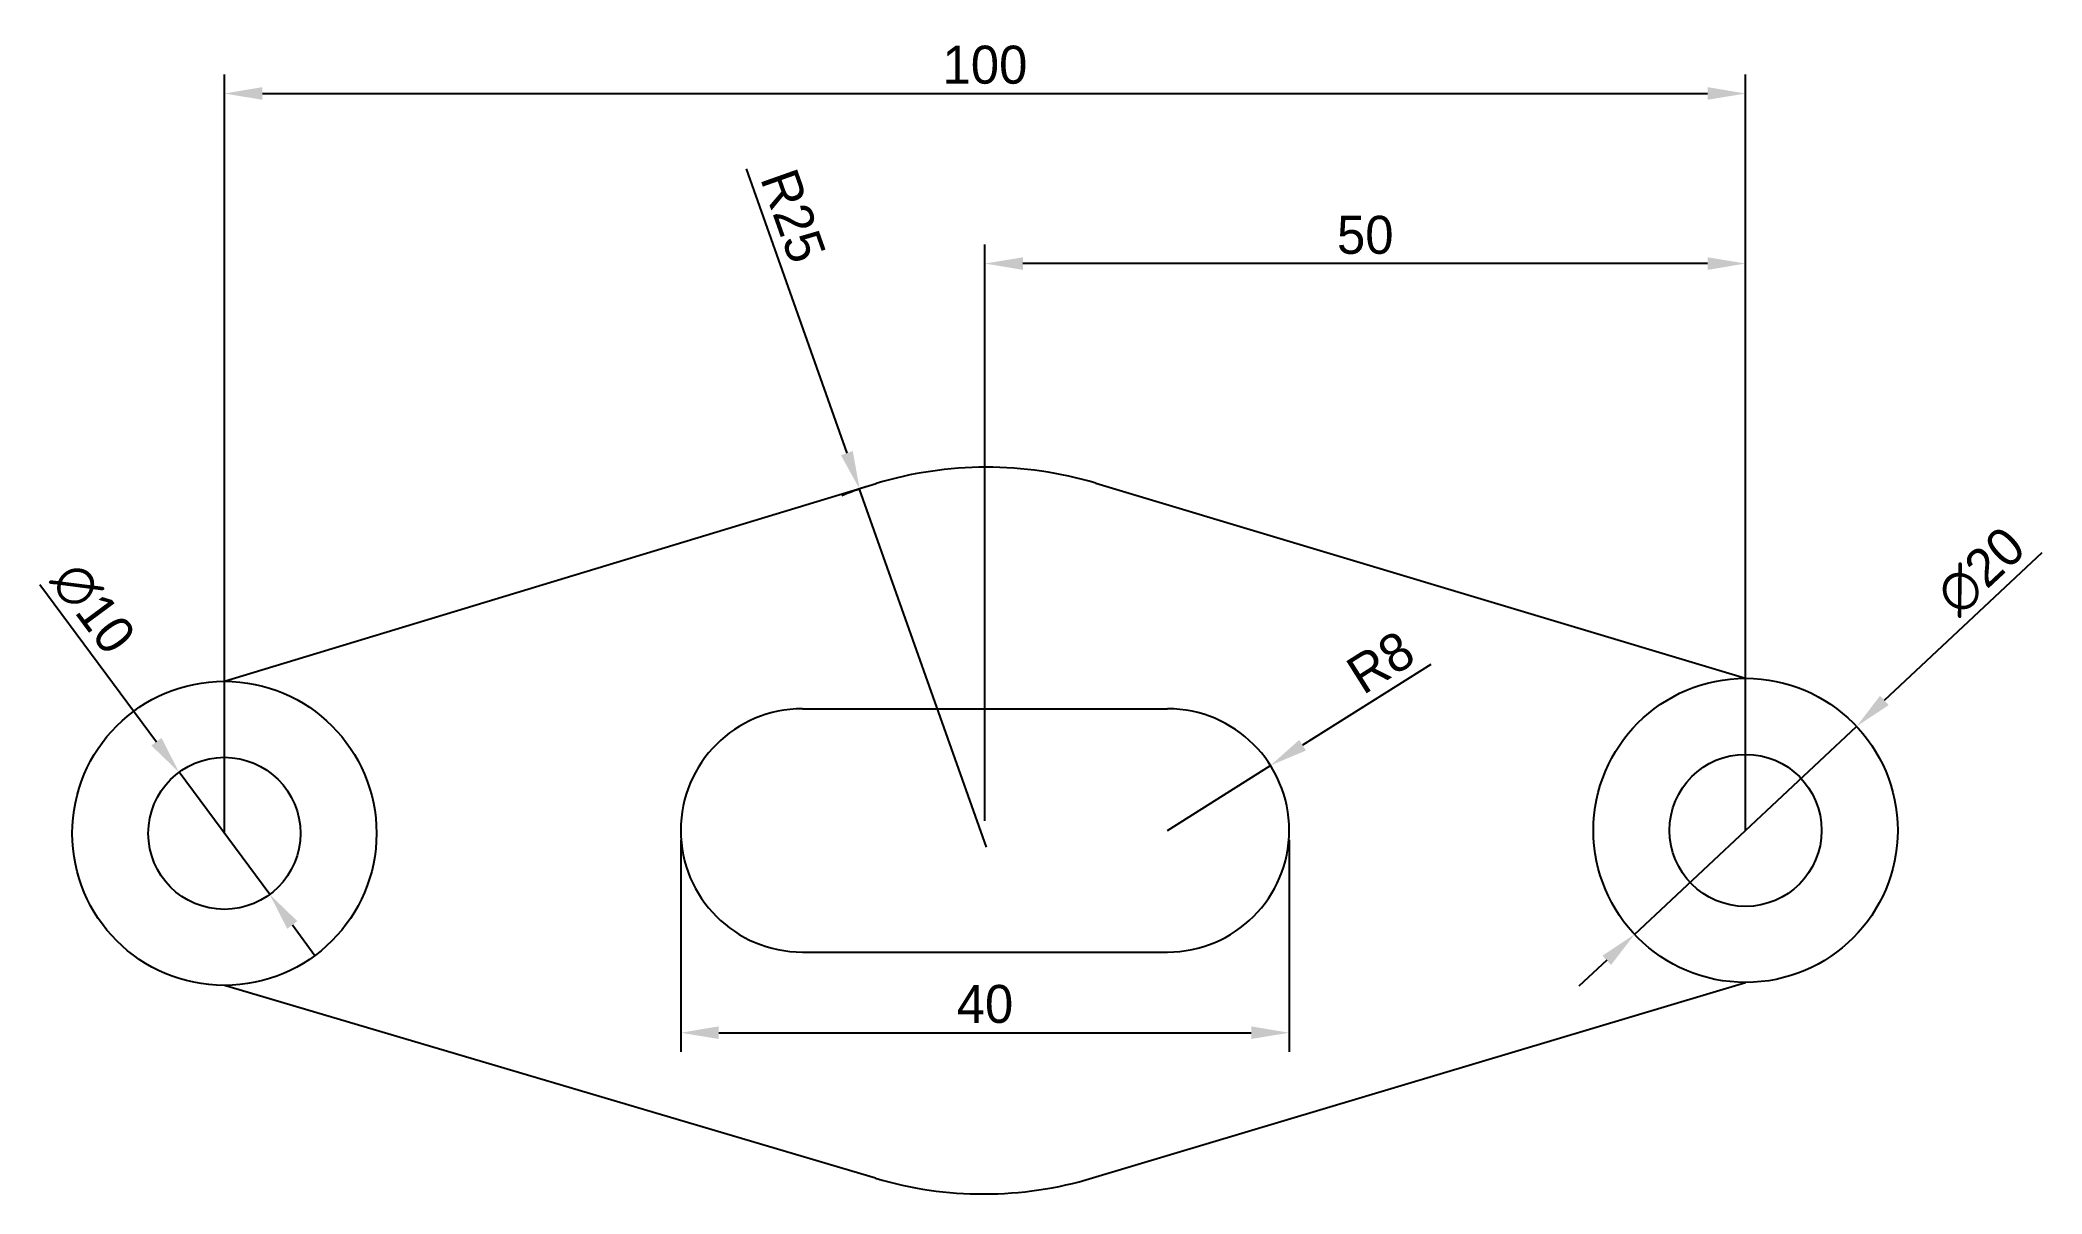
# Model space of a CAD drawing. Header units: millimetres. Extents: x 8 to 139, y 26 to 102.
import ezdxf

# ---------------------------------------------------------------- set-up
doc = ezdxf.new("R2010")
doc.units = ezdxf.units.MM
doc.dimstyles.new('ISO-25', dxfattribs={"dimtxt": 2.5, "dimasz": 2.5, "dimexe": 1.25, "dimexo": 0.625, "dimtad": 1, "dimtxsty": 'Standard', "dimcen": 2.5, "dimadec": 0, "dimazin": 0, "dimtfac": 1, "dimtmove": 0, "dimatfit": 3, "dimfxl": 1, "dimarcsym": 0})

# ---------------------------------------------------------------- blocks, each defined once
blk = doc.blocks.new('*D2')
at = {"color": 0, "lineweight": -2, "transparency": 16777216}
for p, q in [((7.88, 66.16), (15.54, 55.83)), ((22.98, 45.79), (17.02, 53.82)), ((24.47, 43.78), (25.95, 41.77))]:
    blk.add_line(p, q, dxfattribs=at)
at = {"color": 0, "transparency": 16777216}
for points in [[(15.87, 56.08), (15.2, 55.58), (17.02, 53.82)], [(24.8, 44.03), (24.13, 43.53), (22.98, 45.79)]]:
    blk.add_solid(points, dxfattribs=at)
at = {"layer": 'Defpoints', "color": 0, "transparency": 16777216}
for p in [(17.02, 53.82), (22.98, 45.79)]:
    blk.add_point(p, dxfattribs=at)
at = {"color": 0, "transparency": 16777216, "insert": (11.37, 64.6), "char_height": 2.5, "attachment_point": 5, "rotation": 306.5322}
blk.add_mtext('∅10', dxfattribs=at)
blk = doc.blocks.new('*D3')
at = {"color": 0, "lineweight": -2, "transparency": 16777216}
for p, q in [((139.48, 68.25), (129.12, 58.54)), ((112.7, 43.16), (127.3, 56.84)), ((110.88, 41.46), (109.05, 39.75))]:
    blk.add_line(p, q, dxfattribs=at)
at = {"color": 0, "transparency": 16777216}
for points in [[(128.84, 58.85), (129.41, 58.24), (127.3, 56.84)], [(110.59, 41.76), (111.16, 41.15), (112.7, 43.16)]]:
    blk.add_solid(points, dxfattribs=at)
at = {"layer": 'Defpoints', "color": 0, "transparency": 16777216}
for p in [(127.3, 56.84), (112.7, 43.16)]:
    blk.add_point(p, dxfattribs=at)
at = {"color": 0, "transparency": 16777216, "insert": (135.47, 67.05), "char_height": 2.5, "attachment_point": 5, "rotation": 43.1229}
blk.add_mtext('∅20', dxfattribs=at)
blk = doc.blocks.new('*D4')
at = {"color": 0, "lineweight": -2, "transparency": 16777216}
for p, q in [((50, 49.38), (50, 35.44)), ((90, 49.38), (90, 35.44)), ((52.5, 36.69), (87.5, 36.69))]:
    blk.add_line(p, q, dxfattribs=at)
at = {"color": 0, "transparency": 16777216}
for points in [[(52.5, 37.11), (52.5, 36.28), (50, 36.69)], [(87.5, 37.11), (87.5, 36.28), (90, 36.69)]]:
    blk.add_solid(points, dxfattribs=at)
at = {"layer": 'Defpoints', "color": 0, "transparency": 16777216}
for p in [(50, 50), (90, 50), (90, 36.69)]:
    blk.add_point(p, dxfattribs=at)
at = {"color": 0, "transparency": 16777216, "insert": (70, 38.57), "char_height": 2.5, "attachment_point": 5}
blk.add_mtext('40', dxfattribs=at)
blk = doc.blocks.new('*D5')
at = {"color": 0, "lineweight": -2, "transparency": 16777216}
for p, q in [((54.3, 93.51), (60.92, 74.81)), ((70.1, 48.89), (61.76, 72.45))]:
    blk.add_line(p, q, dxfattribs=at)
blk.add_arc((70.1, 48.89), 25, 108.3174, 112.362, dxfattribs=at)
at = {"color": 0, "transparency": 16777216}
blk.add_solid([(61.31, 74.95), (60.53, 74.67), (61.76, 72.45)], dxfattribs=at)
at = {"layer": 'Defpoints', "color": 0, "transparency": 16777216}
for p in [(61.76, 72.45), (70.1, 48.89)]:
    blk.add_point(p, dxfattribs=at)
at = {"color": 0, "transparency": 16777216, "insert": (57.39, 90.41), "char_height": 2.5, "attachment_point": 5, "rotation": 289.4972}
blk.add_mtext('R25', dxfattribs=at)
blk = doc.blocks.new('*D6')
at = {"color": 0, "lineweight": -2, "transparency": 16777216}
for p, q in [((99.3, 60.91), (90.88, 55.6)), ((82, 50), (88.77, 54.27))]:
    blk.add_line(p, q, dxfattribs=at)
at = {"color": 0, "transparency": 16777216}
blk.add_solid([(90.66, 55.95), (91.1, 55.25), (88.77, 54.27)], dxfattribs=at)
at = {"layer": 'Defpoints', "color": 0, "transparency": 16777216}
for p in [(88.77, 54.27), (82, 50)]:
    blk.add_point(p, dxfattribs=at)
at = {"color": 0, "transparency": 16777216, "insert": (96.01, 61.05), "char_height": 2.5, "attachment_point": 5, "rotation": 32.2273}
blk.add_mtext('R8', dxfattribs=at)
blk = doc.blocks.new('*D7')
at = {"color": 0, "lineweight": -2, "transparency": 16777216}
for p, q in [((20, 50.43), (20, 99.71)), ((120, 50.62), (120, 99.71)), ((22.5, 98.46), (117.5, 98.46))]:
    blk.add_line(p, q, dxfattribs=at)
at = {"color": 0, "transparency": 16777216}
for points in [[(22.5, 98.88), (22.5, 98.05), (20, 98.46)], [(117.5, 98.88), (117.5, 98.05), (120, 98.46)]]:
    blk.add_solid(points, dxfattribs=at)
at = {"layer": 'Defpoints', "color": 0, "transparency": 16777216}
for p in [(120, 98.46), (20, 49.8), (120, 50)]:
    blk.add_point(p, dxfattribs=at)
at = {"color": 0, "transparency": 16777216, "insert": (70, 100.34), "char_height": 2.5, "attachment_point": 5}
blk.add_mtext('100', dxfattribs=at)
blk = doc.blocks.new('*D8')
at = {"color": 0, "lineweight": -2, "transparency": 16777216}
for p, q in [((70, 50.62), (70, 88.53)), ((120, 50.62), (120, 88.53)), ((117.5, 87.28), (72.5, 87.28))]:
    blk.add_line(p, q, dxfattribs=at)
at = {"color": 0, "transparency": 16777216}
for points in [[(72.5, 87.69), (72.5, 86.86), (70, 87.28)], [(117.5, 87.69), (117.5, 86.86), (120, 87.28)]]:
    blk.add_solid(points, dxfattribs=at)
at = {"layer": 'Defpoints', "color": 0, "transparency": 16777216}
for p in [(70, 87.28), (70, 50), (120, 50)]:
    blk.add_point(p, dxfattribs=at)
at = {"color": 0, "transparency": 16777216, "insert": (95, 89.15), "char_height": 2.5, "attachment_point": 5}
blk.add_mtext('50', dxfattribs=at)

msp = doc.modelspace()

# ---------------------------------------------------------------- linework, layer by layer
for p, q in [((20.001, 59.804), (62.839, 72.807)), ((77.292, 72.828), (120, 60)), ((20.001, 49.804), (20.001, 59.804)), ((120, 50), (120, 60)), ((58, 58), (82, 58)), ((58, 42), (82, 42)), ((62.794, 27.118), (20.001, 39.804)), ((77.076, 27.139), (120, 40))]:
    msp.add_line(p, q)
for centre, radius in [((20.001, 49.804), 10), ((120, 50), 10), ((20.001, 49.804), 5), ((120, 50), 5)]:
    msp.add_circle(centre, radius)
for centre, radius, start, end in [((70.1, 48.885), 25, 73.28128, 106.88501), ((58, 50), 8, 90, 270), ((82, 50), 8, 270, 90), ((69.9, 51.087), 25, 253.4871, 286.67965)]:
    msp.add_arc(centre, radius, start, end)

# ---------------------------------------------------------------- dimensions: what is measured, and where the dimension line sits
for base, p1, p2, picture, middle in [((120, 98.464), (20.001, 49.804), (120, 50), '*D7', (70, 100.339)), ((70, 87.278), (120, 50), (70, 50), '*D8', (95, 89.153)), ((90, 36.694), (50, 50), (90, 50), '*D4', (70, 38.569))]:
    dim = msp.add_linear_dim(base=base, p1=p1, p2=p2, dimstyle='ISO-25')
    dim.commit()
    dim.dimension.update_dxf_attribs({"geometry": picture, "text_midpoint": middle})
for center, mpoint, picture, middle in [((70.1, 48.885), (61.756, 72.452), '*D5', (55.62, 89.78)), ((82, 50), (88.768, 54.266), '*D6', (97.009, 59.462))]:
    dim = msp.add_radius_dim(center=center, mpoint=mpoint, dimstyle='ISO-25')
    dim.commit()
    dim.dimension.update_dxf_attribs({"geometry": picture, "text_midpoint": middle, "dimtype": 164})
for p1, p2, picture, middle in [((112.701, 43.164), (127.299, 56.836), '*D3', (136.747, 65.684)), ((22.977, 45.787), (17.024, 53.822), '*D2', (9.867, 63.483))]:
    dim = msp.add_diameter_dim_2p(p1=p1, p2=p2, dimstyle='ISO-25')
    dim.commit()
    dim.dimension.update_dxf_attribs({"geometry": picture, "text_midpoint": middle, "dimtype": 163})

doc.saveas('drawing.dxf')
